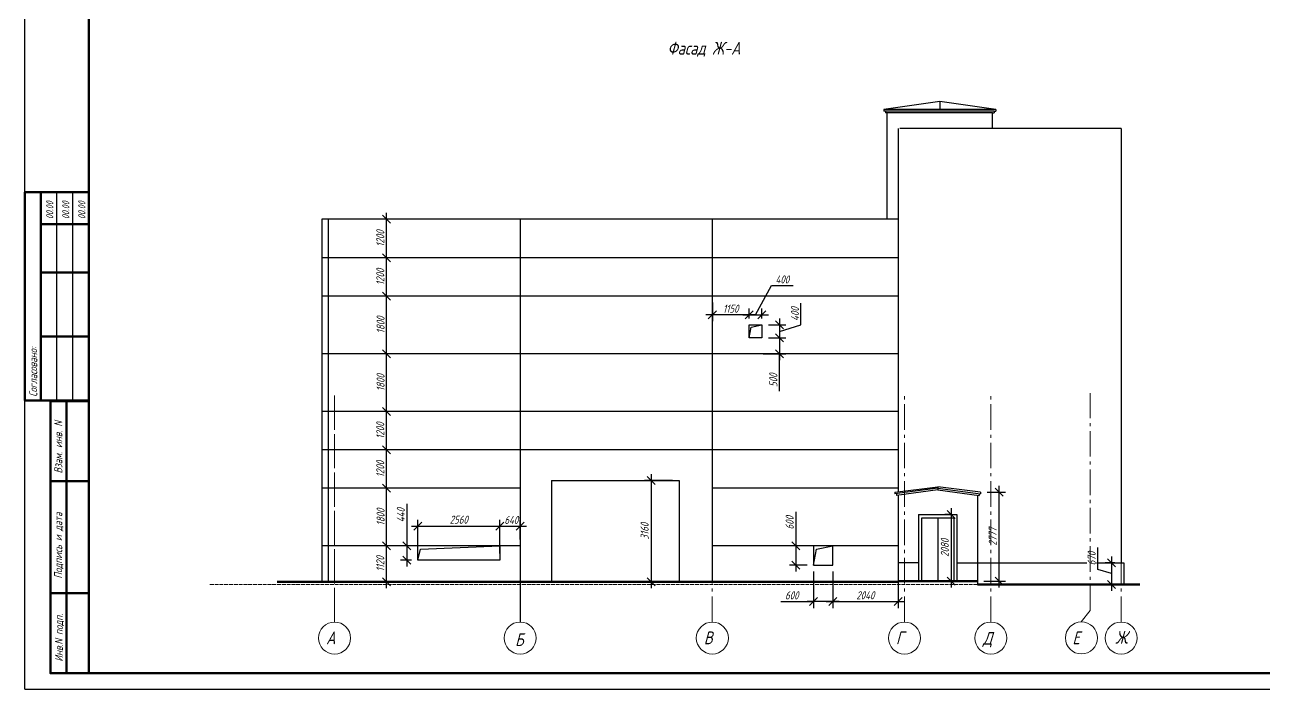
# Model space of a CAD drawing. Header units: millimetres. Extents: x 5341 to 134645, y 2795 to 129189.
# Drawn here: x 75245 to 113954, y 49016 to 69765 of the extents above; entities that cross this region are included whole.
import ezdxf
from ezdxf.enums import TextEntityAlignment as Align

# ---------------------------------------------------------------- set-up
doc = ezdxf.new("R2010")
doc.units = ezdxf.units.MM
doc.linetypes.add('ACAD_ISO02W100', pattern=[15, 12, -3])
doc.linetypes.add('GOST2.303 6', pattern=[12, 8, -1.5, 1, -1.5])
doc.layers.get('Defpoints').update_dxf_attribs({"color": 1})
doc.layers.add('osi', color=1, linetype='GOST2.303 6', lineweight=15, plot=False)
doc.layers.add('razm', color=5, linetype='Continuous', lineweight=15, plot=False)
for name, color, linetype, lineweight in [('АР_Рамка', 7, 'Continuous', 30), ('АР_Текст', 165, 'Continuous', 25), ('земля', 2, 'Continuous', 60), ('Стены', 170, 'Continuous', 30)]:
    doc.layers.add(name, color=color, linetype=linetype, lineweight=lineweight)
doc.styles.add('GOST 2.304', font='CS_Gost2304.shx', dxfattribs={"oblique": 15})
doc.styles.add('style2', font='CS_Gost2304.shx', dxfattribs={"oblique": 15})
doc.styles.add('ГОСТ 2.304', font='CS_Gost2304.shx')
doc.dimstyles.new('СПДС', dxfattribs={"dimscale": 100, "dimtxt": 2.5, "dimasz": 2.5, "dimexe": 2, "dimexo": 2, "dimtad": 1, "dimdec": 0, "dimrnd": 0.001, "dimtxsty": 'ГОСТ 2.304', "dimblk": 'ARCHTICK', "dimblk1": 'ARCHTICK', "dimblk2": 'OBLIQUE', "dimcen": 2.5, "dimdle": 2, "dimadec": 0, "dimazin": 2, "dimtfac": 0.75, "dimtdec": 0, "dimtmove": 1, "dimatfit": 3, "dimfxl": 1, "dimtfill": 1, "dimtolj": 1, "dimarcsym": 1})

# ---------------------------------------------------------------- blocks, each defined once
blk = doc.blocks.new('A$C13C31348')
at = {"style": 'GOST 2.304', "oblique": 15}
blk.add_text('00.00', height=220, dxfattribs=at).set_placement((-29, 0))
blk = doc.blocks.new('_Oblique')
at = {"color": 0, "linetype": 'ByBlock', "lineweight": -2}
blk.add_line((-0.5, -0.5), (0.5, 0.5), dxfattribs=at)
blk = doc.blocks.new('*D183')
at = {"layer": 'Defpoints', "color": 0, "ltscale": 200, "transparency": 16777216}
for p in [(99878, 53491), (99327, 52891), (99878, 52891)]:
    blk.add_point(p, dxfattribs=at)
at = {"layer": 'razm', "lineweight": -2, "ltscale": 200, "transparency": 16777216}
for p, q in [((99327, 54554), (99327, 53491)), ((99678, 53491), (99127, 53491)), ((99327, 53691), (99327, 52691)), ((99678, 52891), (99127, 52891))]:
    blk.add_line(p, q, dxfattribs=at)
at = {"layer": 'razm', "lineweight": -2, "ltscale": 200, "transparency": 16777216, "xscale": 250, "yscale": 250, "zscale": 250}
for p, rotation in [((99327, 53491), 90), ((99327, 52891), 270)]:
    blk.add_blockref('_Oblique', p, dxfattribs=dict(at, rotation=rotation))
at = {"layer": 'razm', "ltscale": 200, "transparency": 16777216, "insert": (99133, 54214), "char_height": 250, "attachment_point": 5, "rotation": 90, "style": 'style2', "bg_fill": 3, "box_fill_scale": 1.1, "bg_fill_color": 256, "bg_fill_true_color": 13158600, "bg_fill_transparency": 0}
blk.add_mtext('\\A1;600', dxfattribs=at)
blk = doc.blocks.new('*D184')
at = {"layer": 'Defpoints', "color": 0, "ltscale": 200, "transparency": 16777216}
for p in [(99878, 52891), (100478, 52891), (99878, 51752)]:
    blk.add_point(p, dxfattribs=at)
at = {"layer": 'razm', "lineweight": -2, "ltscale": 200, "transparency": 16777216}
for p, q in [((99878, 52691), (99878, 51552)), ((100478, 52691), (100478, 51552)), ((98860, 51752), (99878, 51752)), ((100678, 51752), (99678, 51752))]:
    blk.add_line(p, q, dxfattribs=at)
at = {"layer": 'razm', "lineweight": -2, "ltscale": 200, "transparency": 16777216, "xscale": 250, "yscale": 250, "zscale": 250, "rotation": 180}
blk.add_blockref('_Oblique', (99878, 51752), dxfattribs=at)
at = {"layer": 'razm', "lineweight": -2, "ltscale": 200, "transparency": 16777216, "xscale": 250, "yscale": 250, "zscale": 250}
blk.add_blockref('_Oblique', (100478, 51752), dxfattribs=at)
at = {"layer": 'razm', "ltscale": 200, "transparency": 16777216, "insert": (99200, 51947), "char_height": 250, "attachment_point": 5, "style": 'style2', "bg_fill": 3, "box_fill_scale": 1.1, "bg_fill_color": 256, "bg_fill_true_color": 13158600, "bg_fill_transparency": 0}
blk.add_mtext('\\A1;600', dxfattribs=at)
blk = doc.blocks.new('*D94')
at = {"layer": 'Defpoints', "color": 0, "ltscale": 200, "transparency": 16777216}
for p in [(86544, 53491), (87166, 53491), (86065, 52371)]:
    blk.add_point(p, dxfattribs=at)
at = {"layer": 'razm', "lineweight": -2, "ltscale": 200, "transparency": 16777216}
for p, q in [((86966, 53491), (86344, 53491)), ((86544, 52171), (86544, 53691)), ((86265, 52371), (86744, 52371))]:
    blk.add_line(p, q, dxfattribs=at)
at = {"layer": 'razm', "lineweight": -2, "ltscale": 200, "transparency": 16777216, "xscale": 250, "yscale": 250, "zscale": 250}
for p, rotation in [((86544, 53491), 90), ((86544, 52371), 270)]:
    blk.add_blockref('_Oblique', p, dxfattribs=dict(at, rotation=rotation))
at = {"layer": 'razm', "ltscale": 200, "transparency": 16777216, "insert": (86347, 52931), "char_height": 250, "attachment_point": 5, "rotation": 90, "style": 'style2', "bg_fill": 3, "box_fill_scale": 1.1, "bg_fill_color": 256, "bg_fill_true_color": 13158600, "bg_fill_transparency": 0}
blk.add_mtext('\\A1;1120', dxfattribs=at)
blk = doc.blocks.new('*D95')
at = {"layer": 'Defpoints', "color": 0, "ltscale": 200, "transparency": 16777216}
for p in [(86544, 55291), (87172, 55291), (87166, 53491)]:
    blk.add_point(p, dxfattribs=at)
at = {"layer": 'razm', "lineweight": -2, "ltscale": 200, "transparency": 16777216}
for p, q in [((86544, 53291), (86544, 55491)), ((86972, 55291), (86344, 55291)), ((86966, 53491), (86344, 53491))]:
    blk.add_line(p, q, dxfattribs=at)
at = {"layer": 'razm', "lineweight": -2, "ltscale": 200, "transparency": 16777216, "xscale": 250, "yscale": 250, "zscale": 250}
for p, rotation in [((86544, 55291), 90), ((86544, 53491), 270)]:
    blk.add_blockref('_Oblique', p, dxfattribs=dict(at, rotation=rotation))
at = {"layer": 'razm', "ltscale": 200, "transparency": 16777216, "insert": (86357, 54391), "char_height": 250, "attachment_point": 5, "rotation": 90, "style": 'style2', "bg_fill": 3, "box_fill_scale": 1.1, "bg_fill_color": 256, "bg_fill_true_color": 13158600, "bg_fill_transparency": 0}
blk.add_mtext('\\A1;1800', dxfattribs=at)
blk = doc.blocks.new('*D96')
at = {"layer": 'Defpoints', "color": 0, "ltscale": 200, "transparency": 16777216}
for p in [(86544, 56491), (87218, 56491), (87172, 55291)]:
    blk.add_point(p, dxfattribs=at)
at = {"layer": 'razm', "lineweight": -2, "ltscale": 200, "transparency": 16777216}
for p, q in [((86544, 55091), (86544, 56691)), ((87018, 56491), (86344, 56491)), ((86972, 55291), (86344, 55291))]:
    blk.add_line(p, q, dxfattribs=at)
at = {"layer": 'razm', "lineweight": -2, "ltscale": 200, "transparency": 16777216, "xscale": 250, "yscale": 250, "zscale": 250}
for p, rotation in [((86544, 56491), 90), ((86544, 55291), 270)]:
    blk.add_blockref('_Oblique', p, dxfattribs=dict(at, rotation=rotation))
at = {"layer": 'razm', "ltscale": 200, "transparency": 16777216, "insert": (86347, 55891), "char_height": 250, "attachment_point": 5, "rotation": 90, "style": 'style2', "bg_fill": 3, "box_fill_scale": 1.1, "bg_fill_color": 256, "bg_fill_true_color": 13158600, "bg_fill_transparency": 0}
blk.add_mtext('\\A1;1200', dxfattribs=at)
blk = doc.blocks.new('*D97')
at = {"layer": 'Defpoints', "color": 0, "ltscale": 200, "transparency": 16777216}
for p in [(86544, 57691), (87259, 57691), (87218, 56491)]:
    blk.add_point(p, dxfattribs=at)
at = {"layer": 'razm', "lineweight": -2, "ltscale": 200, "transparency": 16777216}
for p, q in [((87059, 57691), (86344, 57691)), ((86544, 56291), (86544, 57891)), ((87018, 56491), (86344, 56491))]:
    blk.add_line(p, q, dxfattribs=at)
at = {"layer": 'razm', "lineweight": -2, "ltscale": 200, "transparency": 16777216, "xscale": 250, "yscale": 250, "zscale": 250}
for p, rotation in [((86544, 57691), 90), ((86544, 56491), 270)]:
    blk.add_blockref('_Oblique', p, dxfattribs=dict(at, rotation=rotation))
at = {"layer": 'razm', "ltscale": 200, "transparency": 16777216, "insert": (86347, 57091), "char_height": 250, "attachment_point": 5, "rotation": 90, "style": 'style2', "bg_fill": 3, "box_fill_scale": 1.1, "bg_fill_color": 256, "bg_fill_true_color": 13158600, "bg_fill_transparency": 0}
blk.add_mtext('\\A1;1200', dxfattribs=at)
blk = doc.blocks.new('*D98')
at = {"layer": 'Defpoints', "color": 0, "ltscale": 200, "transparency": 16777216}
for p in [(86544, 59491), (87317, 59491), (87259, 57691)]:
    blk.add_point(p, dxfattribs=at)
at = {"layer": 'razm', "lineweight": -2, "ltscale": 200, "transparency": 16777216}
for p, q in [((86544, 57491), (86544, 59691)), ((87117, 59491), (86344, 59491)), ((87059, 57691), (86344, 57691))]:
    blk.add_line(p, q, dxfattribs=at)
at = {"layer": 'razm', "lineweight": -2, "ltscale": 200, "transparency": 16777216, "xscale": 250, "yscale": 250, "zscale": 250}
for p, rotation in [((86544, 59491), 90), ((86544, 57691), 270)]:
    blk.add_blockref('_Oblique', p, dxfattribs=dict(at, rotation=rotation))
at = {"layer": 'razm', "ltscale": 200, "transparency": 16777216, "insert": (86357, 58591), "char_height": 250, "attachment_point": 5, "rotation": 90, "style": 'style2', "bg_fill": 3, "box_fill_scale": 1.1, "bg_fill_color": 256, "bg_fill_true_color": 13158600, "bg_fill_transparency": 0}
blk.add_mtext('\\A1;1800', dxfattribs=at)
blk = doc.blocks.new('*D99')
at = {"layer": 'Defpoints', "color": 0, "ltscale": 200, "transparency": 16777216}
for p in [(86544, 61291), (87391, 61291), (87317, 59491)]:
    blk.add_point(p, dxfattribs=at)
at = {"layer": 'razm', "lineweight": -2, "ltscale": 200, "transparency": 16777216}
for p, q in [((87191, 61291), (86344, 61291)), ((86544, 59291), (86544, 61491)), ((87117, 59491), (86344, 59491))]:
    blk.add_line(p, q, dxfattribs=at)
at = {"layer": 'razm', "lineweight": -2, "ltscale": 200, "transparency": 16777216, "xscale": 250, "yscale": 250, "zscale": 250}
for p, rotation in [((86544, 61291), 90), ((86544, 59491), 270)]:
    blk.add_blockref('_Oblique', p, dxfattribs=dict(at, rotation=rotation))
at = {"layer": 'razm', "ltscale": 200, "transparency": 16777216, "insert": (86357, 60391), "char_height": 250, "attachment_point": 5, "rotation": 90, "style": 'style2', "bg_fill": 3, "box_fill_scale": 1.1, "bg_fill_color": 256, "bg_fill_true_color": 13158600, "bg_fill_transparency": 0}
blk.add_mtext('\\A1;1800', dxfattribs=at)
blk = doc.blocks.new('*D100')
at = {"layer": 'Defpoints', "color": 0, "ltscale": 200, "transparency": 16777216}
for p in [(86544, 62491), (87400, 62491), (87391, 61291)]:
    blk.add_point(p, dxfattribs=at)
at = {"layer": 'razm', "lineweight": -2, "ltscale": 200, "transparency": 16777216}
for p, q in [((87200, 62491), (86344, 62491)), ((86544, 61091), (86544, 62691)), ((87191, 61291), (86344, 61291))]:
    blk.add_line(p, q, dxfattribs=at)
at = {"layer": 'razm', "lineweight": -2, "ltscale": 200, "transparency": 16777216, "xscale": 250, "yscale": 250, "zscale": 250}
for p, rotation in [((86544, 62491), 90), ((86544, 61291), 270)]:
    blk.add_blockref('_Oblique', p, dxfattribs=dict(at, rotation=rotation))
at = {"layer": 'razm', "ltscale": 200, "transparency": 16777216, "insert": (86347, 61891), "char_height": 250, "attachment_point": 5, "rotation": 90, "style": 'style2', "bg_fill": 3, "box_fill_scale": 1.1, "bg_fill_color": 256, "bg_fill_true_color": 13158600, "bg_fill_transparency": 0}
blk.add_mtext('\\A1;1200', dxfattribs=at)
blk = doc.blocks.new('*D101')
at = {"layer": 'Defpoints', "color": 0, "ltscale": 200, "transparency": 16777216}
for p in [(86544, 63691), (87307, 63691), (87400, 62491)]:
    blk.add_point(p, dxfattribs=at)
at = {"layer": 'razm', "lineweight": -2, "ltscale": 200, "transparency": 16777216}
for p, q in [((86544, 62291), (86544, 63891)), ((87107, 63691), (86344, 63691)), ((87200, 62491), (86344, 62491))]:
    blk.add_line(p, q, dxfattribs=at)
at = {"layer": 'razm', "lineweight": -2, "ltscale": 200, "transparency": 16777216, "xscale": 250, "yscale": 250, "zscale": 250}
for p, rotation in [((86544, 63691), 90), ((86544, 62491), 270)]:
    blk.add_blockref('_Oblique', p, dxfattribs=dict(at, rotation=rotation))
at = {"layer": 'razm', "ltscale": 200, "transparency": 16777216, "insert": (86347, 63091), "char_height": 250, "attachment_point": 5, "rotation": 90, "style": 'style2', "bg_fill": 3, "box_fill_scale": 1.1, "bg_fill_color": 256, "bg_fill_true_color": 13158600, "bg_fill_transparency": 0}
blk.add_mtext('\\A1;1200', dxfattribs=at)
blk = doc.blocks.new('*D185')
at = {"layer": 'Defpoints', "color": 0, "ltscale": 200, "transparency": 16777216}
for p in [(95678, 55531), (94803, 52371), (95678, 52371)]:
    blk.add_point(p, dxfattribs=at)
at = {"layer": 'razm', "lineweight": -2, "ltscale": 200, "transparency": 16777216}
for p, q in [((95478, 55531), (94603, 55531)), ((94803, 55731), (94803, 52171)), ((95478, 52371), (94603, 52371))]:
    blk.add_line(p, q, dxfattribs=at)
at = {"layer": 'razm', "lineweight": -2, "ltscale": 200, "transparency": 16777216, "xscale": 250, "yscale": 250, "zscale": 250}
for p, rotation in [((94803, 55531), 90), ((94803, 52371), 270)]:
    blk.add_blockref('_Oblique', p, dxfattribs=dict(at, rotation=rotation))
at = {"layer": 'razm', "ltscale": 200, "transparency": 16777216, "insert": (94603, 53951), "char_height": 250, "attachment_point": 5, "rotation": 90, "style": 'style2', "bg_fill": 3, "box_fill_scale": 1.1, "bg_fill_color": 256, "bg_fill_true_color": 13158600, "bg_fill_transparency": 0}
blk.add_mtext('\\A1;3160', dxfattribs=at)
blk = doc.blocks.new('*D186')
at = {"layer": 'Defpoints', "color": 0, "ltscale": 200, "transparency": 16777216}
for p in [(90078, 54108), (87518, 53051), (90078, 53051)]:
    blk.add_point(p, dxfattribs=at)
at = {"layer": 'razm', "lineweight": -2, "ltscale": 200, "transparency": 16777216}
for p, q in [((87518, 53251), (87518, 54308)), ((90078, 53251), (90078, 54308)), ((87318, 54108), (90278, 54108))]:
    blk.add_line(p, q, dxfattribs=at)
at = {"layer": 'razm', "lineweight": -2, "ltscale": 200, "transparency": 16777216, "xscale": 250, "yscale": 250, "zscale": 250, "rotation": 180}
blk.add_blockref('_Oblique', (87518, 54108), dxfattribs=at)
at = {"layer": 'razm', "lineweight": -2, "ltscale": 200, "transparency": 16777216, "xscale": 250, "yscale": 250, "zscale": 250}
blk.add_blockref('_Oblique', (90078, 54108), dxfattribs=at)
at = {"layer": 'razm', "ltscale": 200, "transparency": 16777216, "insert": (88798, 54310), "char_height": 250, "attachment_point": 5, "style": 'style2', "bg_fill": 3, "box_fill_scale": 1.1, "bg_fill_color": 256, "bg_fill_true_color": 13158600, "bg_fill_transparency": 0}
blk.add_mtext('\\A1;2560', dxfattribs=at)
blk = doc.blocks.new('*D187')
at = {"layer": 'Defpoints', "color": 0, "ltscale": 200, "transparency": 16777216}
for p in [(90718, 53491), (90078, 53051)]:
    blk.add_point(p, dxfattribs=at)
at = {"layer": 'razm', "lineweight": -2, "ltscale": 200, "transparency": 16777216}
for p, q in [((90078, 53251), (90078, 54308)), ((90718, 53691), (90718, 54308)), ((89878, 54108), (90918, 54108))]:
    blk.add_line(p, q, dxfattribs=at)
at = {"layer": 'razm', "ltscale": 200, "transparency": 16777216, "insert": (90441, 54303), "char_height": 250, "attachment_point": 5, "style": 'style2', "bg_fill": 3, "box_fill_scale": 1.1, "bg_fill_color": 256, "bg_fill_true_color": 13158600, "bg_fill_transparency": 0}
blk.add_mtext('\\A1;640', dxfattribs=at)
at = {"layer": 'Defpoints', "color": 0, "ltscale": 200, "transparency": 16777216}
blk.add_point((90718, 54108), dxfattribs=at)
at = {"layer": 'razm', "lineweight": -2, "ltscale": 200, "transparency": 16777216, "xscale": 250, "yscale": 250, "zscale": 250, "rotation": 180}
blk.add_blockref('_Oblique', (90078, 54108), dxfattribs=at)
at = {"layer": 'razm', "lineweight": -2, "ltscale": 200, "transparency": 16777216, "xscale": 250, "yscale": 250, "zscale": 250}
blk.add_blockref('_Oblique', (90718, 54108), dxfattribs=at)
blk = doc.blocks.new('*D188')
at = {"layer": 'Defpoints', "color": 0, "ltscale": 200, "transparency": 16777216}
for p in [(87518, 53491), (87176, 53051), (87518, 53051)]:
    blk.add_point(p, dxfattribs=at)
at = {"layer": 'razm', "lineweight": -2, "ltscale": 200, "transparency": 16777216}
for p, q in [((87176, 54802), (87176, 53491)), ((87318, 53491), (86976, 53491)), ((87176, 53691), (87176, 52851)), ((87318, 53051), (86976, 53051))]:
    blk.add_line(p, q, dxfattribs=at)
at = {"layer": 'razm', "lineweight": -2, "ltscale": 200, "transparency": 16777216, "xscale": 250, "yscale": 250, "zscale": 250}
for p, rotation in [((87176, 53491), 90), ((87176, 53051), 270)]:
    blk.add_blockref('_Oblique', p, dxfattribs=dict(at, rotation=rotation))
at = {"layer": 'razm', "ltscale": 200, "transparency": 16777216, "insert": (86989, 54452), "char_height": 250, "attachment_point": 5, "rotation": 90, "style": 'style2', "bg_fill": 3, "box_fill_scale": 1.1, "bg_fill_color": 256, "bg_fill_true_color": 13158600, "bg_fill_transparency": 0}
blk.add_mtext('\\A1;440', dxfattribs=at)
blk = doc.blocks.new('*D189')
at = {"layer": 'Defpoints', "color": 0, "ltscale": 200, "transparency": 16777216}
for p in [(97868, 60391), (98268, 60707), (98268, 60391)]:
    blk.add_point(p, dxfattribs=at)
at = {"layer": 'razm', "lineweight": -2, "ltscale": 200, "transparency": 16777216}
for p, q in [((98068, 60707), (98563, 61626)), ((98563, 61626), (99245, 61626)), ((97868, 60591), (97868, 60907)), ((98268, 60591), (98268, 60907)), ((97668, 60707), (98468, 60707))]:
    blk.add_line(p, q, dxfattribs=at)
at = {"layer": 'razm', "lineweight": -2, "ltscale": 200, "transparency": 16777216, "xscale": 250, "yscale": 250, "zscale": 250, "rotation": 180}
blk.add_blockref('_Oblique', (97868, 60707), dxfattribs=at)
at = {"layer": 'razm', "lineweight": -2, "ltscale": 200, "transparency": 16777216, "xscale": 250, "yscale": 250, "zscale": 250}
blk.add_blockref('_Oblique', (98268, 60707), dxfattribs=at)
at = {"layer": 'razm', "ltscale": 200, "transparency": 16777216, "insert": (98904, 61813), "char_height": 250, "attachment_point": 5, "style": 'style2', "bg_fill": 3, "box_fill_scale": 1.1, "bg_fill_color": 256, "bg_fill_true_color": 13158600, "bg_fill_transparency": 0}
blk.add_mtext('\\A1;400', dxfattribs=at)
blk = doc.blocks.new('*D190')
at = {"layer": 'Defpoints', "color": 0, "ltscale": 200, "transparency": 16777216}
for p in [(96718, 61291), (96718, 60707), (97868, 60391)]:
    blk.add_point(p, dxfattribs=at)
at = {"layer": 'razm', "lineweight": -2, "ltscale": 200, "transparency": 16777216}
for p, q in [((96718, 61091), (96718, 60507)), ((97868, 60591), (97868, 60907)), ((98068, 60707), (96518, 60707))]:
    blk.add_line(p, q, dxfattribs=at)
at = {"layer": 'razm', "lineweight": -2, "ltscale": 200, "transparency": 16777216, "xscale": 250, "yscale": 250, "zscale": 250, "rotation": 180}
blk.add_blockref('_Oblique', (96718, 60707), dxfattribs=at)
at = {"layer": 'razm', "lineweight": -2, "ltscale": 200, "transparency": 16777216, "xscale": 250, "yscale": 250, "zscale": 250}
blk.add_blockref('_Oblique', (97868, 60707), dxfattribs=at)
at = {"layer": 'razm', "ltscale": 200, "transparency": 16777216, "insert": (97293, 60899), "char_height": 250, "attachment_point": 5, "style": 'style2', "bg_fill": 3, "box_fill_scale": 1.1, "bg_fill_color": 256, "bg_fill_true_color": 13158600, "bg_fill_transparency": 0}
blk.add_mtext('\\A1;1150', dxfattribs=at)
blk = doc.blocks.new('*D191')
at = {"layer": 'Defpoints', "color": 0, "ltscale": 200, "transparency": 16777216}
for p in [(98268, 60391), (98268, 59991), (98816, 59991)]:
    blk.add_point(p, dxfattribs=at)
at = {"layer": 'razm', "lineweight": -2, "ltscale": 200, "transparency": 16777216}
for p, q in [((99485, 60391), (99485, 61073)), ((98468, 60391), (99016, 60391)), ((98816, 60591), (98816, 59791)), ((98816, 60191), (99485, 60391)), ((98468, 59991), (99016, 59991))]:
    blk.add_line(p, q, dxfattribs=at)
at = {"layer": 'razm', "lineweight": -2, "ltscale": 200, "transparency": 16777216, "xscale": 250, "yscale": 250, "zscale": 250}
for p, rotation in [((98816, 60391), 90), ((98816, 59991), 270)]:
    blk.add_blockref('_Oblique', p, dxfattribs=dict(at, rotation=rotation))
at = {"layer": 'razm', "ltscale": 200, "transparency": 16777216, "insert": (99297, 60732), "char_height": 250, "attachment_point": 5, "rotation": 90, "style": 'style2', "bg_fill": 3, "box_fill_scale": 1.1, "bg_fill_color": 256, "bg_fill_true_color": 13158600, "bg_fill_transparency": 0}
blk.add_mtext('\\A1;400', dxfattribs=at)
blk = doc.blocks.new('*D192')
at = {"layer": 'Defpoints', "color": 0, "ltscale": 200, "transparency": 16777216}
for p in [(98268, 59991), (98102, 59491), (98816, 59491)]:
    blk.add_point(p, dxfattribs=at)
at = {"layer": 'razm', "lineweight": -2, "ltscale": 200, "transparency": 16777216}
for p, q in [((98816, 60191), (98816, 59291)), ((98468, 59991), (99016, 59991)), ((98302, 59491), (99016, 59491)), ((98816, 58325), (98816, 59491))]:
    blk.add_line(p, q, dxfattribs=at)
at = {"layer": 'razm', "lineweight": -2, "ltscale": 200, "transparency": 16777216, "xscale": 250, "yscale": 250, "zscale": 250}
for p, rotation in [((98816, 59991), 90), ((98816, 59491), 270)]:
    blk.add_blockref('_Oblique', p, dxfattribs=dict(at, rotation=rotation))
at = {"layer": 'razm', "ltscale": 200, "transparency": 16777216, "insert": (98623, 58665), "char_height": 250, "attachment_point": 5, "rotation": 90, "style": 'style2', "bg_fill": 3, "box_fill_scale": 1.1, "bg_fill_color": 256, "bg_fill_true_color": 13158600, "bg_fill_transparency": 0}
blk.add_mtext('\\A1;500', dxfattribs=at)
blk = doc.blocks.new('*D193')
at = {"layer": 'Defpoints', "color": 0, "ltscale": 200, "transparency": 16777216}
for p in [(104358, 54471), (104176, 52391), (104358, 52391)]:
    blk.add_point(p, dxfattribs=at)
at = {"layer": 'razm', "lineweight": -2, "ltscale": 200, "transparency": 16777216}
for p, q in [((104176, 54671), (104176, 52191)), ((104158, 54471), (103976, 54471)), ((104158, 52391), (103976, 52391))]:
    blk.add_line(p, q, dxfattribs=at)
at = {"layer": 'razm', "lineweight": -2, "ltscale": 200, "transparency": 16777216, "xscale": 250, "yscale": 250, "zscale": 250}
for p, rotation in [((104176, 54471), 90), ((104176, 52391), 270)]:
    blk.add_blockref('_Oblique', p, dxfattribs=dict(at, rotation=rotation))
at = {"layer": 'razm', "ltscale": 200, "transparency": 16777216, "insert": (103979, 53431), "char_height": 250, "attachment_point": 5, "rotation": 90, "style": 'style2', "bg_fill": 3, "box_fill_scale": 1.1, "bg_fill_color": 256, "bg_fill_true_color": 13158600, "bg_fill_transparency": 0}
blk.add_mtext('\\A1;2080', dxfattribs=at)
blk = doc.blocks.new('*D194')
at = {"layer": 'Defpoints', "color": 0, "ltscale": 200, "transparency": 16777216}
for p in [(109488, 52961), (109187, 52291), (109488, 52291)]:
    blk.add_point(p, dxfattribs=at)
at = {"layer": 'razm', "lineweight": -2, "ltscale": 200, "transparency": 16777216}
for p, q in [((108761, 52754), (108761, 53439)), ((109187, 53161), (109187, 52091)), ((109187, 52626), (108761, 52754)), ((109288, 52961), (108987, 52961)), ((109288, 52291), (108987, 52291))]:
    blk.add_line(p, q, dxfattribs=at)
at = {"layer": 'razm', "lineweight": -2, "ltscale": 200, "transparency": 16777216, "xscale": 250, "yscale": 250, "zscale": 250}
for p, rotation in [((109187, 52961), 90), ((109187, 52291), 270)]:
    blk.add_blockref('_Oblique', p, dxfattribs=dict(at, rotation=rotation))
at = {"layer": 'razm', "ltscale": 200, "transparency": 16777216, "insert": (108566, 53097), "char_height": 250, "attachment_point": 5, "rotation": 90, "style": 'style2', "bg_fill": 3, "box_fill_scale": 1.1, "bg_fill_color": 256, "bg_fill_true_color": 13158600, "bg_fill_transparency": 0}
blk.add_mtext('\\A1;670', dxfattribs=at)
blk = doc.blocks.new('*D195')
at = {"layer": 'Defpoints', "color": 0, "ltscale": 200, "transparency": 16777216}
for p in [(105098, 55168), (105674, 55168), (104998, 52391)]:
    blk.add_point(p, dxfattribs=at)
at = {"layer": 'razm', "lineweight": -2, "ltscale": 200, "transparency": 16777216}
for p, q in [((105674, 52191), (105674, 55368)), ((105298, 55168), (105874, 55168)), ((105198, 52391), (105874, 52391))]:
    blk.add_line(p, q, dxfattribs=at)
at = {"layer": 'razm', "lineweight": -2, "ltscale": 200, "transparency": 16777216, "xscale": 250, "yscale": 250, "zscale": 250}
for p, rotation in [((105674, 55168), 90), ((105674, 52391), 270)]:
    blk.add_blockref('_Oblique', p, dxfattribs=dict(at, rotation=rotation))
at = {"layer": 'razm', "ltscale": 200, "transparency": 16777216, "insert": (105477, 53779), "char_height": 250, "attachment_point": 5, "rotation": 90, "style": 'style2', "bg_fill": 3, "box_fill_scale": 1.1, "bg_fill_color": 256, "bg_fill_true_color": 13158600, "bg_fill_transparency": 0}
blk.add_mtext('\\A1;2777', dxfattribs=at)
blk = doc.blocks.new('*D196')
at = {"layer": 'Defpoints', "color": 0, "ltscale": 200, "transparency": 16777216}
for p in [(100478, 52891), (102518, 52913), (102518, 51752)]:
    blk.add_point(p, dxfattribs=at)
at = {"layer": 'razm', "lineweight": -2, "ltscale": 200, "transparency": 16777216}
for p, q in [((100478, 52691), (100478, 51552)), ((102518, 52713), (102518, 51552)), ((100278, 51752), (102718, 51752))]:
    blk.add_line(p, q, dxfattribs=at)
at = {"layer": 'razm', "lineweight": -2, "ltscale": 200, "transparency": 16777216, "xscale": 250, "yscale": 250, "zscale": 250, "rotation": 180}
blk.add_blockref('_Oblique', (100478, 51752), dxfattribs=at)
at = {"layer": 'razm', "lineweight": -2, "ltscale": 200, "transparency": 16777216, "xscale": 250, "yscale": 250, "zscale": 250}
blk.add_blockref('_Oblique', (102518, 51752), dxfattribs=at)
at = {"layer": 'razm', "ltscale": 200, "transparency": 16777216, "insert": (101498, 51949), "char_height": 250, "attachment_point": 5, "style": 'style2', "bg_fill": 3, "box_fill_scale": 1.1, "bg_fill_color": 256, "bg_fill_true_color": 13158600, "bg_fill_transparency": 0}
blk.add_mtext('\\A1;2040', dxfattribs=at)

msp = doc.modelspace()

# ---------------------------------------------------------------- linework, layer by layer
at = {"layer": 'osi', "ltscale": 100}
for p, q in [((84918.3, 51114.8), (84918.3, 58260.6)), ((84918.3, 58186), (84918.3, 51091.4)), ((96717.9, 51114.8), (96717.9, 58260.6)), ((108240.1, 51116.1), (108517.9, 51479.2))]:
    msp.add_line(p, q, dxfattribs=at)
at = {"layer": 'osi', "linetype": 'Continuous', "ltscale": 100}
for centre in [(84920.3, 50614.8), (90717.9, 50614.8), (96717.9, 50614.8), (102717.9, 50614.8), (105417.9, 50614.8), (108244.9, 50616.2), (109487.9, 50614.8)]:
    msp.add_circle(centre, 500, dxfattribs=at)
at = {"layer": 'АР_Рамка'}
for p, q in [((75244.5, 49016.3), (75244.5, 91016.3)), ((76244.5, 58033.8), (76244.5, 64533.8)), ((76744.5, 58033.8), (76744.5, 64533.8)), ((75244.5, 49016.3), (134644.5, 49016.3))]:
    msp.add_line(p, q, dxfattribs=at)
at = {"layer": 'АР_Рамка', "lineweight": 50}
for p, q in [((75744.5, 63533.8), (77244.5, 63533.8)), ((75744.5, 62033.8), (77244.5, 62033.8)), ((75744.5, 60033.8), (77244.5, 60033.8))]:
    msp.add_line(p, q, dxfattribs=at)
msp.add_lwpolyline([(134144.5, 49516.3), (77244.5, 49516.3), (77244.5, 90516.3), (134144.5, 90516.3), (134144.5, 49516.3)], close=True, dxfattribs=at)
for points in [[(77244.5, 64533.8), (75244.5, 64533.8), (75244.5, 58033.8), (77244.5, 58033.8)], [(77244.5, 64533.8), (75244.5, 64533.8), (75244.5, 58033.8), (77244.5, 58033.8)], [(77244.5, 64533.8), (75744.5, 64533.8), (75744.5, 58033.8), (77244.5, 58033.8)], [(77244.5, 49516.3), (76044.5, 49516.3), (76044.5, 58016.3), (77244.5, 58016.3)], [(76544.5, 49516.3), (76544.5, 58016.3)], [(77244.5, 55516.3), (76044.5, 55516.3)], [(77244.5, 52016.3), (76044.5, 52016.3)]]:
    msp.add_lwpolyline(points, dxfattribs=at)
at = {"layer": 'земля', "ltscale": 100}
msp.add_line((83124.1, 52370.8), (102517.9, 52370.8), dxfattribs=at)
at = {"layer": 'Стены', "ltscale": 100}
for p, q in [((103822.9, 67370.8), (102077.9, 67120.8)), ((105567.9, 67121.8), (103822.9, 67370.8)), ((103822.9, 67370.8), (103822.9, 67120.8)), ((105567.9, 67120.8), (102077.9, 67120.8)), ((102077.9, 67120.8), (102077.9, 67070.8)), ((102127.9, 67070.8), (102077.9, 67070.8)), ((102127.9, 67070.8), (102127.9, 67020.8)), ((105517.9, 67070.8), (102127.9, 67070.8)), ((102177.9, 67020.8), (102127.9, 67020.8)), ((102177.9, 63690.8), (102177.9, 67020.8)), ((105467.9, 67020.8), (102177.9, 67020.8)), ((105467.9, 66530.8), (105467.9, 67020.8)), ((105467.9, 67020.8), (105517.9, 67020.8)), ((105517.9, 67070.8), (105517.9, 67020.8)), ((105517.9, 67070.8), (105567.9, 67070.8)), ((105567.9, 67120.8), (105567.9, 67070.8)), ((102517.9, 66530.8), (102517.9, 55180.8)), ((109487.9, 66530.8), (102577.9, 66530.8)), ((109487.9, 66530.8), (109487.9, 52960.8)), ((102517.9, 63690.8), (84517.9, 63690.8)), ((84517.9, 63690.8), (84517.9, 52370.8)), ((84717.9, 63690.8), (84717.9, 52370.8)), ((90717.9, 63690.8), (90717.9, 52370.8)), ((96717.9, 63690.8), (96717.9, 52370.8)), ((102517.9, 62490.8), (84517.9, 62490.8)), ((102517.9, 61290.8), (84517.9, 61290.8)), ((102517.9, 59490.8), (84517.9, 59490.8)), ((102517.9, 57690.8), (84517.9, 57690.8)), ((102517.9, 56490.8), (84517.9, 56490.8)), ((91697.9, 55530.8), (91697.9, 52370.8)), ((91697.9, 55530.8), (95677.9, 55530.8)), ((95677.9, 55530.8), (95677.9, 52370.8)), ((90717.9, 55290.8), (84517.9, 55290.8)), ((102517.9, 55290.8), (96717.9, 55290.8)), ((102417.9, 55167.9), (103757.9, 55340.8)), ((103757.9, 55290.8), (102417.9, 55117.9)), ((102417.9, 55167.9), (102417.9, 55117.9)), ((103757.9, 55240.8), (102467.9, 55067.9)), ((102467.9, 55124.4), (102467.9, 55067.9)), ((102517.9, 55074.6), (102517.9, 52290.8)), ((105097.9, 55167.9), (103757.9, 55340.8)), ((103757.9, 55340.8), (103757.9, 55290.8)), ((103757.9, 55290.8), (103757.9, 55240.8)), ((103757.9, 55290.8), (105097.9, 55117.9)), ((103757.9, 55240.8), (105047.9, 55067.9)), ((104997.9, 55074.6), (104997.9, 52290.8)), ((105047.9, 55124.4), (105047.9, 55067.9)), ((105097.9, 55167.9), (105097.9, 55117.9)), ((103157.9, 54470.8), (103157.9, 52390.8)), ((103157.9, 54470.8), (104357.9, 54470.8)), ((103757.9, 54370.8), (103757.9, 52390.8)), ((104357.9, 54470.8), (104357.9, 52390.8)), ((90717.9, 53490.8), (84517.9, 53490.8)), ((87517.9, 53050.8), (87517.9, 53490.8)), ((87604.3, 53393.4), (90077.9, 53490.8)), ((90077.9, 53490.8), (90077.9, 53050.8)), ((102517.9, 53490.8), (96717.9, 53490.8)), ((87517.9, 53050.8), (87604.3, 53393.4)), ((90077.9, 53050.8), (87517.9, 53050.8)), ((103157.9, 52960.8), (102517.9, 52960.8)), ((104357.9, 52960.8), (109567.9, 52960.8)), ((109567.9, 52960.8), (109567.9, 52290.8))]:
    msp.add_line(p, q, dxfattribs=at)
at = {"layer": 'Стены', "color": 1, "linetype": 'ACAD_ISO02W100', "lineweight": 15, "ltscale": 10}
msp.add_line((81025.2, 52290.8), (108917.5, 52290.8), dxfattribs=at)
at = {"layer": 'Стены', "ltscale": 100}
for points in [[(97867.9, 60390.8), (98267.9, 60390.8), (98267.9, 59990.8), (97867.9, 59990.8)], [(103257.9, 54370.8), (104257.9, 54370.8), (104257.9, 52390.8), (103257.9, 52390.8)], [(99877.9, 52890.8), (100477.9, 52890.8), (100477.9, 53490.8), (99877.9, 53490.8)]]:
    msp.add_lwpolyline(points, close=True, dxfattribs=at)

# ---------------------------------------------------------------- block references
at = {"layer": 'АР_Рамка', "rotation": 90}
for p in [(76134.4, 63726.3), (76634.4, 63726.3), (77134.4, 63726.3)]:
    msp.add_blockref('A$C13C31348', p, dxfattribs=at)

# ---------------------------------------------------------------- texts
at = {"layer": 'osi', "color": 7, "lineweight": 25, "style": 'GOST 2.304', "oblique": 15}
for s, p in [('А', (84656.4, 50419.7)), ('Б', (90558.2, 50365)), ('В', (96453.9, 50419.7)), ('Г', (102453.9, 50419.7)), ('Е', (107963.3, 50422.7))]:
    msp.add_text(s, height=400, dxfattribs=at).set_placement(p)
for s, rotation, p in [('Д', 357.9918, (105165.8, 50410.8)), ('Ж', 180, (109790.3, 50837.6))]:
    msp.add_text(s, height=400, rotation=rotation, dxfattribs=at).set_placement(p)
at = {"layer": 'АР_Рамка', "style": 'GOST 2.304', "oblique": 15}
for s, p in [('Согласовано:', (75632.6, 58148)), ('Взам. инв. N', (76415.6, 55754.3)), ('Подпись и дата', (76412.9, 52467.9)), ('Инв.N подп.', (76434.7, 49876.3))]:
    msp.add_text(s, height=250, rotation=90, dxfattribs=at).set_placement(p)
at = {"layer": 'АР_Текст', "lineweight": 25, "style": 'GOST 2.304', "oblique": 15}
msp.add_text('Фасад Ж-А', height=400, dxfattribs=at).set_placement((96455.9, 69033.4), align=Align.MIDDLE_CENTER)

# ---------------------------------------------------------------- next in the draw order: dimensions: what is measured, and where the dimension line sits
at = {"layer": 'razm', "color": 1, "ltscale": 200}
dim = msp.add_linear_dim(base=(98267.9, 60706.7), p1=(97867.9, 60390.8), p2=(98267.9, 60390.8), dimstyle='СПДС', override={"dimtxsty": 'style2', "dimblk": 'Oblique', "dimclrd": 256, "dimclre": 256, "dimclrt": 256}, dxfattribs=at)
dim.commit()
dim.dimension.update_dxf_attribs({"geometry": '*D189', "text_midpoint": (98625.8, 61625.7), "dimtype": 160})
for base, p1, p2, override, picture, middle in [((94803.3, 52370.8), (95677.9, 55530.8), (95677.9, 52370.8), {"dimtxsty": 'style2', "dimblk": 'Oblique', "dimclrd": 256, "dimclre": 256, "dimclrt": 256}, '*D185', (94603.4, 53950.8)), ((105674.1, 55167.9), (104997.9, 52390.8), (105097.9, 55167.9), {"dimlfac": 1, "dimtxsty": 'style2', "dimblk": 'Oblique', "dimclrd": 256, "dimclre": 256, "dimclrt": 256, "dimtolj": 1}, '*D195', (105477, 53779.4)), ((104175.7, 52390.8), (104357.9, 54470.8), (104357.9, 52390.8), {"dimtxsty": 'style2', "dimblk": 'Oblique', "dimclrd": 256, "dimclre": 256, "dimclrt": 256}, '*D193', (103978.5, 53430.8)), ((86544.2, 53490.8), (86064.8, 52370.8), (87166.2, 53490.8), {"dimtxsty": 'style2', "dimblk": 'Oblique', "dimclrd": 256, "dimclre": 256, "dimclrt": 256}, '*D94', (86347, 52930.8)), ((109186.9, 52290.8), (109487.9, 52960.8), (109487.9, 52290.8), {"dimtxsty": 'style2', "dimblk": 'Oblique', "dimclrd": 256, "dimclre": 256, "dimclrt": 256}, '*D194', (108566.2, 52816.1))]:
    dim = msp.add_linear_dim(base=base, p1=p1, p2=p2, angle=90, dimstyle='СПДС', override=override, dxfattribs=at)
    dim.commit()
    dim.dimension.update_dxf_attribs({"geometry": picture, "text_midpoint": middle})
dim = msp.add_linear_dim(base=(99327.3, 52890.8), p1=(99877.9, 53490.8), p2=(99877.9, 52890.8), angle=90, dimstyle='СПДС', override={"dimlfac": 1, "dimtxsty": 'style2', "dimblk": 'Oblique', "dimclrd": 256, "dimclre": 256, "dimclrt": 256, "dimtolj": 1}, dxfattribs=at)
dim.commit()
dim.dimension.update_dxf_attribs({"geometry": '*D183', "text_midpoint": (99568.6, 54213.9), "dimtype": 160})

# ---------------------------------------------------------------- next in the draw order: linework, layer by layer
at = {"layer": 'osi', "ltscale": 100}
for p, q in [((105417.9, 51114.8), (105417.9, 58260.6)), ((108517.9, 51479.2), (108517.9, 58260.6)), ((109487.9, 51114.8), (109487.9, 58260.6))]:
    msp.add_line(p, q, dxfattribs=at)
at = {"layer": 'земля', "ltscale": 100}
msp.add_line((104997.9, 52290.8), (110066.5, 52290.8), dxfattribs=at)
at = {"layer": 'Стены', "ltscale": 100}
msp.add_line((99976.3, 53389.2), (100477.9, 53490.8), dxfattribs=at)

# ---------------------------------------------------------------- next in the draw order: dimensions: what is measured, and where the dimension line sits
at = {"layer": 'razm', "color": 1, "ltscale": 200}
dim = msp.add_linear_dim(base=(96717.9, 60706.7), p1=(97867.9, 60390.8), p2=(96717.9, 61290.8), dimstyle='СПДС', override={"dimtxsty": 'style2', "dimblk": 'Oblique', "dimclrd": 256, "dimclre": 256, "dimclrt": 256}, dxfattribs=at)
dim.commit()
dim.dimension.update_dxf_attribs({"geometry": '*D190', "text_midpoint": (97292.9, 60899.3)})
for base, p1, p2, picture, middle in [((98815.8, 59990.8), (98267.9, 60390.8), (98267.9, 59990.8), '*D191', (99297, 60454)), ((86544.2, 55290.8), (87166.2, 53490.8), (87171.9, 55290.8), '*D95', (86356.7, 54390.8))]:
    dim = msp.add_linear_dim(base=base, p1=p1, p2=p2, angle=90, dimstyle='СПДС', override={"dimtxsty": 'style2', "dimblk": 'Oblique', "dimclrd": 256, "dimclre": 256, "dimclrt": 256}, dxfattribs=at)
    dim.commit()
    dim.dimension.update_dxf_attribs({"geometry": picture, "text_midpoint": middle})
dim = msp.add_linear_dim(base=(99877.9, 51752), p1=(100477.9, 52890.8), p2=(99877.9, 52890.8), dimstyle='СПДС', override={"dimlfac": 1, "dimtxsty": 'style2', "dimblk": 'Oblique', "dimclrd": 256, "dimclre": 256, "dimclrt": 256, "dimtolj": 1}, dxfattribs=at)
dim.commit()
dim.dimension.update_dxf_attribs({"geometry": '*D184', "text_midpoint": (99199.6, 51714.4), "dimtype": 160})

# ---------------------------------------------------------------- next in the draw order: linework, layer by layer
at = {"layer": 'Стены', "ltscale": 100}
msp.add_line((99877.9, 52890.8), (99976.3, 53389.2), dxfattribs=at)

# ---------------------------------------------------------------- next in the draw order: dimensions: what is measured, and where the dimension line sits
at = {"layer": 'razm', "color": 1, "ltscale": 200}
dim = msp.add_linear_dim(base=(98815.8, 59490.8), p1=(98267.9, 59990.8), p2=(98102.2, 59490.8), angle=90, dimstyle='СПДС', override={"dimtxsty": 'style2', "dimblk": 'Oblique', "dimclrd": 256, "dimclre": 256, "dimclrt": 256}, dxfattribs=at)
dim.commit()
dim.dimension.update_dxf_attribs({"geometry": '*D192', "text_midpoint": (98944.1, 58664.6), "dimtype": 160})
dim = msp.add_linear_dim(base=(86544.2, 56490.8), p1=(87171.9, 55290.8), p2=(87218.3, 56490.8), angle=90, dimstyle='СПДС', override={"dimtxsty": 'style2', "dimblk": 'Oblique', "dimclrd": 256, "dimclre": 256, "dimclrt": 256}, dxfattribs=at)
dim.commit()
dim.dimension.update_dxf_attribs({"geometry": '*D96', "text_midpoint": (86347, 55890.8)})
for base, p1, p2, picture, middle in [((90077.9, 54107.9), (87517.9, 53050.8), (90077.9, 53050.8), '*D186', (88797.9, 54310.3)), ((102517.9, 51752), (100477.9, 52890.8), (102517.9, 52913.2), '*D196', (101497.9, 51949.2))]:
    dim = msp.add_linear_dim(base=base, p1=p1, p2=p2, dimstyle='СПДС', override={"dimtxsty": 'style2', "dimblk": 'Oblique', "dimclrd": 256, "dimclre": 256, "dimclrt": 256}, dxfattribs=at)
    dim.commit()
    dim.dimension.update_dxf_attribs({"geometry": picture, "text_midpoint": middle})

# ---------------------------------------------------------------- next in the draw order: linework, layer by layer
at = {"layer": 'osi', "ltscale": 100}
msp.add_line((102717.9, 51114.8), (102717.9, 58260.6), dxfattribs=at)
at = {"layer": 'земля', "ltscale": 100}
msp.add_line((104997.9, 52390.8), (102517.9, 52390.8), dxfattribs=at)
at = {"layer": 'Стены', "ltscale": 100}
for p, q in [((97934.8, 60327), (98267.9, 60390.8)), ((97867.9, 59990.8), (97934.8, 60327))]:
    msp.add_line(p, q, dxfattribs=at)

# ---------------------------------------------------------------- next in the draw order: dimensions: what is measured, and where the dimension line sits
at = {"layer": 'razm', "color": 1, "ltscale": 200}
dim = msp.add_linear_dim(base=(86544.2, 57690.8), p1=(87218.3, 56490.8), p2=(87258.8, 57690.8), angle=90, dimstyle='СПДС', override={"dimtxsty": 'style2', "dimblk": 'Oblique', "dimclrd": 256, "dimclre": 256, "dimclrt": 256}, dxfattribs=at)
dim.commit()
dim.dimension.update_dxf_attribs({"geometry": '*D97', "text_midpoint": (86347, 57090.8)})
dim = msp.add_linear_dim(base=(87176.4, 53050.8), p1=(87517.9, 53490.8), p2=(87517.9, 53050.8), angle=90, dimstyle='СПДС', override={"dimtxsty": 'style2', "dimblk": 'Oblique', "dimclrd": 256, "dimclre": 256, "dimclrt": 256}, dxfattribs=at)
dim.commit()
dim.dimension.update_dxf_attribs({"geometry": '*D188', "text_midpoint": (87329.2, 54451.8), "dimtype": 160})
dim = msp.add_linear_dim(base=(90717.9, 54107.9), p1=(90077.9, 53050.8), p2=(90717.9, 53490.8), dimstyle='СПДС', override={"dimtxsty": 'style2', "dimblk": 'Oblique', "dimclrd": 256, "dimclre": 256, "dimclrt": 256}, dxfattribs=at)
dim.commit()
dim.dimension.update_dxf_attribs({"geometry": '*D187', "text_midpoint": (90441.1, 54107.9), "dimtype": 160})

# ---------------------------------------------------------------- next in the draw order: linework, layer by layer
at = {"layer": 'Defpoints', "ltscale": 200}
msp.add_line((90717.9, 58260.6), (90717.9, 51114.8), dxfattribs=at)
at = {"layer": 'osi', "ltscale": 100}
msp.add_line((90717.9, 51114.8), (90717.9, 58260.6), dxfattribs=at)

# ---------------------------------------------------------------- next in the draw order: dimensions: what is measured, and where the dimension line sits
at = {"layer": 'razm', "color": 1, "ltscale": 200}
dim = msp.add_linear_dim(base=(86544.2, 59490.8), p1=(87258.8, 57690.8), p2=(87316.8, 59490.8), angle=90, dimstyle='СПДС', override={"dimtxsty": 'style2', "dimblk": 'Oblique', "dimclrd": 256, "dimclre": 256, "dimclrt": 256}, dxfattribs=at)
dim.commit()
dim.dimension.update_dxf_attribs({"geometry": '*D98', "text_midpoint": (86356.7, 58590.8)})

# ---------------------------------------------------------------- next in the draw order: dimensions: what is measured, and where the dimension line sits
dim = msp.add_linear_dim(base=(86544.2, 61290.8), p1=(87316.8, 59490.8), p2=(87390.6, 61290.8), angle=90, dimstyle='СПДС', override={"dimtxsty": 'style2', "dimblk": 'Oblique', "dimclrd": 256, "dimclre": 256, "dimclrt": 256}, dxfattribs=at)
dim.commit()
dim.dimension.update_dxf_attribs({"geometry": '*D99', "text_midpoint": (86356.7, 60390.8)})

# ---------------------------------------------------------------- next in the draw order: dimensions: what is measured, and where the dimension line sits
dim = msp.add_linear_dim(base=(86544.2, 62490.8), p1=(87390.6, 61290.8), p2=(87399.8, 62490.8), angle=90, dimstyle='СПДС', override={"dimtxsty": 'style2', "dimblk": 'Oblique', "dimclrd": 256, "dimclre": 256, "dimclrt": 256}, dxfattribs=at)
dim.commit()
dim.dimension.update_dxf_attribs({"geometry": '*D100', "text_midpoint": (86347, 61890.8)})

# ---------------------------------------------------------------- next in the draw order: dimensions: what is measured, and where the dimension line sits
dim = msp.add_linear_dim(base=(86544.2, 63690.8), p1=(87399.8, 62490.8), p2=(87307.3, 63690.8), angle=90, dimstyle='СПДС', override={"dimtxsty": 'style2', "dimblk": 'Oblique', "dimclrd": 256, "dimclre": 256, "dimclrt": 256}, dxfattribs=at)
dim.commit()
dim.dimension.update_dxf_attribs({"geometry": '*D101', "text_midpoint": (86347, 63090.8)})

doc.saveas('drawing.dxf')
